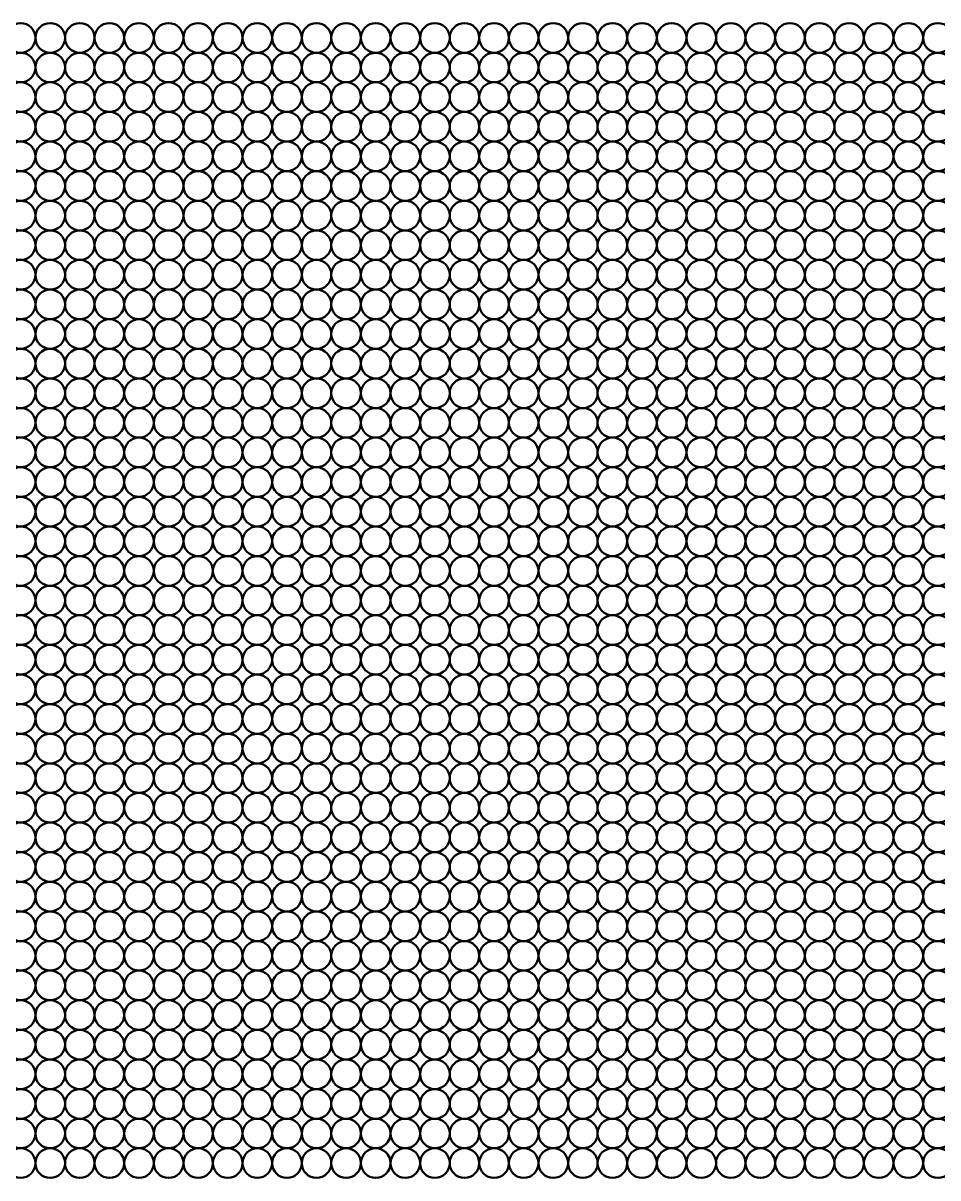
# Model space of a CAD drawing. Extents: x -11378 to 3982, y -2037 to 3878.
# Drawn here: x -11081.12 to -11044.02, y 1471.59 to 1518.39 of the extents above; entities that cross this region are included whole.
import ezdxf

# ---------------------------------------------------------------- set-up
doc = ezdxf.new("R2010")
doc.units = 0
doc.layers.add('粗实线', color=7, linetype='CONTINUOUS', lineweight=50)

msp = doc.modelspace()

# ---------------------------------------------------------------- linework, layer by layer
at = {"layer": '粗实线'}
for centre in [(-11081.221, 1517.79), (-11080.021, 1517.79), (-11078.821, 1517.79), (-11077.621, 1517.79), (-11076.421, 1517.79), (-11075.221, 1517.79), (-11074.021, 1517.79), (-11072.821, 1517.79), (-11071.621, 1517.79), (-11070.421, 1517.79), (-11069.221, 1517.79), (-11068.021, 1517.79), (-11066.821, 1517.79), (-11065.621, 1517.79), (-11064.421, 1517.79), (-11063.221, 1517.79), (-11062.021, 1517.79), (-11060.821, 1517.79), (-11059.621, 1517.79), (-11058.421, 1517.79), (-11057.221, 1517.79), (-11056.021, 1517.79), (-11054.821, 1517.79), (-11053.621, 1517.79), (-11052.421, 1517.79), (-11051.221, 1517.79), (-11050.021, 1517.79), (-11048.821, 1517.79), (-11047.621, 1517.79), (-11046.421, 1517.79), (-11045.221, 1517.79), (-11044.021, 1517.79), (-11081.221, 1516.59), (-11080.021, 1516.59), (-11078.821, 1516.59), (-11077.621, 1516.59), (-11076.421, 1516.59), (-11075.221, 1516.59), (-11074.021, 1516.59), (-11072.821, 1516.59), (-11071.621, 1516.59), (-11070.421, 1516.59), (-11069.221, 1516.59), (-11068.021, 1516.59), (-11066.821, 1516.59), (-11065.621, 1516.59), (-11064.421, 1516.59), (-11063.221, 1516.59), (-11062.021, 1516.59), (-11060.821, 1516.59), (-11059.621, 1516.59), (-11058.421, 1516.59), (-11057.221, 1516.59), (-11056.021, 1516.59), (-11054.821, 1516.59), (-11053.621, 1516.59), (-11052.421, 1516.59), (-11051.221, 1516.59), (-11050.021, 1516.59), (-11048.821, 1516.59), (-11047.621, 1516.59), (-11046.421, 1516.59), (-11045.221, 1516.59), (-11044.021, 1516.59), (-11081.221, 1515.39), (-11080.021, 1515.39), (-11078.821, 1515.39), (-11077.621, 1515.39), (-11076.421, 1515.39), (-11075.221, 1515.39), (-11074.021, 1515.39), (-11072.821, 1515.39), (-11071.621, 1515.39), (-11070.421, 1515.39), (-11069.221, 1515.39), (-11068.021, 1515.39), (-11066.821, 1515.39), (-11065.621, 1515.39), (-11064.421, 1515.39), (-11063.221, 1515.39), (-11062.021, 1515.39), (-11060.821, 1515.39), (-11059.621, 1515.39), (-11058.421, 1515.39), (-11057.221, 1515.39), (-11056.021, 1515.39), (-11054.821, 1515.39), (-11053.621, 1515.39), (-11052.421, 1515.39), (-11051.221, 1515.39), (-11050.021, 1515.39), (-11048.821, 1515.39), (-11047.621, 1515.39), (-11046.421, 1515.39), (-11045.221, 1515.39), (-11044.021, 1515.39), (-11081.221, 1514.19), (-11080.021, 1514.19), (-11078.821, 1514.19), (-11077.621, 1514.19), (-11076.421, 1514.19), (-11075.221, 1514.19), (-11074.021, 1514.19), (-11072.821, 1514.19), (-11071.621, 1514.19), (-11070.421, 1514.19), (-11069.221, 1514.19), (-11068.021, 1514.19), (-11066.821, 1514.19), (-11065.621, 1514.19), (-11064.421, 1514.19), (-11063.221, 1514.19), (-11062.021, 1514.19), (-11060.821, 1514.19), (-11059.621, 1514.19), (-11058.421, 1514.19), (-11057.221, 1514.19), (-11056.021, 1514.19), (-11054.821, 1514.19), (-11053.621, 1514.19), (-11052.421, 1514.19), (-11051.221, 1514.19), (-11050.021, 1514.19), (-11048.821, 1514.19), (-11047.621, 1514.19), (-11046.421, 1514.19), (-11045.221, 1514.19), (-11044.021, 1514.19), (-11081.221, 1512.99), (-11080.021, 1512.99), (-11078.821, 1512.99), (-11077.621, 1512.99), (-11076.421, 1512.99), (-11075.221, 1512.99), (-11074.021, 1512.99), (-11072.821, 1512.99), (-11071.621, 1512.99), (-11070.421, 1512.99), (-11069.221, 1512.99), (-11068.021, 1512.99), (-11066.821, 1512.99), (-11065.621, 1512.99), (-11064.421, 1512.99), (-11063.221, 1512.99), (-11062.021, 1512.99), (-11060.821, 1512.99), (-11059.621, 1512.99), (-11058.421, 1512.99), (-11057.221, 1512.99), (-11056.021, 1512.99), (-11054.821, 1512.99), (-11053.621, 1512.99), (-11052.421, 1512.99), (-11051.221, 1512.99), (-11050.021, 1512.99), (-11048.821, 1512.99), (-11047.621, 1512.99), (-11046.421, 1512.99), (-11045.221, 1512.99), (-11044.021, 1512.99), (-11081.221, 1511.79), (-11080.021, 1511.79), (-11078.821, 1511.79), (-11077.621, 1511.79), (-11076.421, 1511.79), (-11075.221, 1511.79), (-11074.021, 1511.79), (-11072.821, 1511.79), (-11071.621, 1511.79), (-11070.421, 1511.79), (-11069.221, 1511.79), (-11068.021, 1511.79), (-11066.821, 1511.79), (-11065.621, 1511.79), (-11064.421, 1511.79), (-11063.221, 1511.79), (-11062.021, 1511.79), (-11060.821, 1511.79), (-11059.621, 1511.79), (-11058.421, 1511.79), (-11057.221, 1511.79), (-11056.021, 1511.79), (-11054.821, 1511.79), (-11053.621, 1511.79), (-11052.421, 1511.79), (-11051.221, 1511.79), (-11050.021, 1511.79), (-11048.821, 1511.79), (-11047.621, 1511.79), (-11046.421, 1511.79), (-11045.221, 1511.79), (-11044.021, 1511.79), (-11081.221, 1510.59), (-11080.021, 1510.59), (-11078.821, 1510.59), (-11077.621, 1510.59), (-11076.421, 1510.59), (-11075.221, 1510.59), (-11074.021, 1510.59), (-11072.821, 1510.59), (-11071.621, 1510.59), (-11070.421, 1510.59), (-11069.221, 1510.59), (-11068.021, 1510.59), (-11066.821, 1510.59), (-11065.621, 1510.59), (-11064.421, 1510.59), (-11063.221, 1510.59), (-11062.021, 1510.59), (-11060.821, 1510.59), (-11059.621, 1510.59), (-11058.421, 1510.59), (-11057.221, 1510.59), (-11056.021, 1510.59), (-11054.821, 1510.59), (-11053.621, 1510.59), (-11052.421, 1510.59), (-11051.221, 1510.59), (-11050.021, 1510.59), (-11048.821, 1510.59), (-11047.621, 1510.59), (-11046.421, 1510.59), (-11045.221, 1510.59), (-11044.021, 1510.59), (-11081.221, 1509.39), (-11080.021, 1509.39), (-11078.821, 1509.39), (-11077.621, 1509.39), (-11076.421, 1509.39), (-11075.221, 1509.39), (-11074.021, 1509.39), (-11072.821, 1509.39), (-11071.621, 1509.39), (-11070.421, 1509.39), (-11069.221, 1509.39), (-11068.021, 1509.39), (-11066.821, 1509.39), (-11065.621, 1509.39), (-11064.421, 1509.39), (-11063.221, 1509.39), (-11062.021, 1509.39), (-11060.821, 1509.39), (-11059.621, 1509.39), (-11058.421, 1509.39), (-11057.221, 1509.39), (-11056.021, 1509.39), (-11054.821, 1509.39), (-11053.621, 1509.39), (-11052.421, 1509.39), (-11051.221, 1509.39), (-11050.021, 1509.39), (-11048.821, 1509.39), (-11047.621, 1509.39), (-11046.421, 1509.39), (-11045.221, 1509.39), (-11044.021, 1509.39), (-11081.221, 1508.19), (-11080.021, 1508.19), (-11078.821, 1508.19), (-11077.621, 1508.19), (-11076.421, 1508.19), (-11075.221, 1508.19), (-11074.021, 1508.19), (-11072.821, 1508.19), (-11071.621, 1508.19), (-11070.421, 1508.19), (-11069.221, 1508.19), (-11068.021, 1508.19), (-11066.821, 1508.19), (-11065.621, 1508.19), (-11064.421, 1508.19), (-11063.221, 1508.19), (-11062.021, 1508.19), (-11060.821, 1508.19), (-11059.621, 1508.19), (-11058.421, 1508.19), (-11057.221, 1508.19), (-11056.021, 1508.19), (-11054.821, 1508.19), (-11053.621, 1508.19), (-11052.421, 1508.19), (-11051.221, 1508.19), (-11050.021, 1508.19), (-11048.821, 1508.19), (-11047.621, 1508.19), (-11046.421, 1508.19), (-11045.221, 1508.19), (-11044.021, 1508.19), (-11081.221, 1506.99), (-11080.021, 1506.99), (-11078.821, 1506.99), (-11077.621, 1506.99), (-11076.421, 1506.99), (-11075.221, 1506.99), (-11074.021, 1506.99), (-11072.821, 1506.99), (-11071.621, 1506.99), (-11070.421, 1506.99), (-11069.221, 1506.99), (-11068.021, 1506.99), (-11066.821, 1506.99), (-11065.621, 1506.99), (-11064.421, 1506.99), (-11063.221, 1506.99), (-11062.021, 1506.99), (-11060.821, 1506.99), (-11059.621, 1506.99), (-11058.421, 1506.99), (-11057.221, 1506.99), (-11056.021, 1506.99), (-11054.821, 1506.99), (-11053.621, 1506.99), (-11052.421, 1506.99), (-11051.221, 1506.99), (-11050.021, 1506.99), (-11048.821, 1506.99), (-11047.621, 1506.99), (-11046.421, 1506.99), (-11045.221, 1506.99), (-11044.021, 1506.99), (-11081.221, 1505.79), (-11080.021, 1505.79), (-11078.821, 1505.79), (-11077.621, 1505.79), (-11076.421, 1505.79), (-11075.221, 1505.79), (-11074.021, 1505.79), (-11072.821, 1505.79), (-11071.621, 1505.79), (-11070.421, 1505.79), (-11069.221, 1505.79), (-11068.021, 1505.79), (-11066.821, 1505.79), (-11065.621, 1505.79), (-11064.421, 1505.79), (-11063.221, 1505.79), (-11062.021, 1505.79), (-11060.821, 1505.79), (-11059.621, 1505.79), (-11058.421, 1505.79), (-11057.221, 1505.79), (-11056.021, 1505.79), (-11054.821, 1505.79), (-11053.621, 1505.79), (-11052.421, 1505.79), (-11051.221, 1505.79), (-11050.021, 1505.79), (-11048.821, 1505.79), (-11047.621, 1505.79), (-11046.421, 1505.79), (-11045.221, 1505.79), (-11044.021, 1505.79), (-11081.221, 1504.59), (-11080.021, 1504.59), (-11078.821, 1504.59), (-11077.621, 1504.59), (-11076.421, 1504.59), (-11075.221, 1504.59), (-11074.021, 1504.59), (-11072.821, 1504.59), (-11071.621, 1504.59), (-11070.421, 1504.59), (-11069.221, 1504.59), (-11068.021, 1504.59), (-11066.821, 1504.59), (-11065.621, 1504.59), (-11064.421, 1504.59), (-11063.221, 1504.59), (-11062.021, 1504.59), (-11060.821, 1504.59), (-11059.621, 1504.59), (-11058.421, 1504.59), (-11057.221, 1504.59), (-11056.021, 1504.59), (-11054.821, 1504.59), (-11053.621, 1504.59), (-11052.421, 1504.59), (-11051.221, 1504.59), (-11050.021, 1504.59), (-11048.821, 1504.59), (-11047.621, 1504.59), (-11046.421, 1504.59), (-11045.221, 1504.59), (-11044.021, 1504.59), (-11081.221, 1503.39), (-11080.021, 1503.39), (-11078.821, 1503.39), (-11077.621, 1503.39), (-11076.421, 1503.39), (-11075.221, 1503.39), (-11074.021, 1503.39), (-11072.821, 1503.39), (-11071.621, 1503.39), (-11070.421, 1503.39), (-11069.221, 1503.39), (-11068.021, 1503.39), (-11066.821, 1503.39), (-11065.621, 1503.39), (-11064.421, 1503.39), (-11063.221, 1503.39), (-11062.021, 1503.39), (-11060.821, 1503.39), (-11059.621, 1503.39), (-11058.421, 1503.39), (-11057.221, 1503.39), (-11056.021, 1503.39), (-11054.821, 1503.39), (-11053.621, 1503.39), (-11052.421, 1503.39), (-11051.221, 1503.39), (-11050.021, 1503.39), (-11048.821, 1503.39), (-11047.621, 1503.39), (-11046.421, 1503.39), (-11045.221, 1503.39), (-11044.021, 1503.39), (-11081.221, 1502.19), (-11080.021, 1502.19), (-11078.821, 1502.19), (-11077.621, 1502.19), (-11076.421, 1502.19), (-11075.221, 1502.19), (-11074.021, 1502.19), (-11072.821, 1502.19), (-11071.621, 1502.19), (-11070.421, 1502.19), (-11069.221, 1502.19), (-11068.021, 1502.19), (-11066.821, 1502.19), (-11065.621, 1502.19), (-11064.421, 1502.19), (-11063.221, 1502.19), (-11062.021, 1502.19), (-11060.821, 1502.19), (-11059.621, 1502.19), (-11058.421, 1502.19), (-11057.221, 1502.19), (-11056.021, 1502.19), (-11054.821, 1502.19), (-11053.621, 1502.19), (-11052.421, 1502.19), (-11051.221, 1502.19), (-11050.021, 1502.19), (-11048.821, 1502.19), (-11047.621, 1502.19), (-11046.421, 1502.19), (-11045.221, 1502.19), (-11044.021, 1502.19), (-11081.221, 1500.99), (-11080.021, 1500.99), (-11078.821, 1500.99), (-11077.621, 1500.99), (-11076.421, 1500.99), (-11075.221, 1500.99), (-11074.021, 1500.99), (-11072.821, 1500.99), (-11071.621, 1500.99), (-11070.421, 1500.99), (-11069.221, 1500.99), (-11068.021, 1500.99), (-11066.821, 1500.99), (-11065.621, 1500.99), (-11064.421, 1500.99), (-11063.221, 1500.99), (-11062.021, 1500.99), (-11060.821, 1500.99), (-11059.621, 1500.99), (-11058.421, 1500.99), (-11057.221, 1500.99), (-11056.021, 1500.99), (-11054.821, 1500.99), (-11053.621, 1500.99), (-11052.421, 1500.99), (-11051.221, 1500.99), (-11050.021, 1500.99), (-11048.821, 1500.99), (-11047.621, 1500.99), (-11046.421, 1500.99), (-11045.221, 1500.99), (-11044.021, 1500.99), (-11081.221, 1499.79), (-11080.021, 1499.79), (-11078.821, 1499.79), (-11077.621, 1499.79), (-11076.421, 1499.79), (-11075.221, 1499.79), (-11074.021, 1499.79), (-11072.821, 1499.79), (-11071.621, 1499.79), (-11070.421, 1499.79), (-11069.221, 1499.79), (-11068.021, 1499.79), (-11066.821, 1499.79), (-11065.621, 1499.79), (-11064.421, 1499.79), (-11063.221, 1499.79), (-11062.021, 1499.79), (-11060.821, 1499.79), (-11059.621, 1499.79), (-11058.421, 1499.79), (-11057.221, 1499.79), (-11056.021, 1499.79), (-11054.821, 1499.79), (-11053.621, 1499.79), (-11052.421, 1499.79), (-11051.221, 1499.79), (-11050.021, 1499.79), (-11048.821, 1499.79), (-11047.621, 1499.79), (-11046.421, 1499.79), (-11045.221, 1499.79), (-11044.021, 1499.79), (-11081.221, 1498.59), (-11080.021, 1498.59), (-11078.821, 1498.59), (-11077.621, 1498.59), (-11076.421, 1498.59), (-11075.221, 1498.59), (-11074.021, 1498.59), (-11072.821, 1498.59), (-11071.621, 1498.59), (-11070.421, 1498.59), (-11069.221, 1498.59), (-11068.021, 1498.59), (-11066.821, 1498.59), (-11065.621, 1498.59), (-11064.421, 1498.59), (-11063.221, 1498.59), (-11062.021, 1498.59), (-11060.821, 1498.59), (-11059.621, 1498.59), (-11058.421, 1498.59), (-11057.221, 1498.59), (-11056.021, 1498.59), (-11054.821, 1498.59), (-11053.621, 1498.59), (-11052.421, 1498.59), (-11051.221, 1498.59), (-11050.021, 1498.59), (-11048.821, 1498.59), (-11047.621, 1498.59), (-11046.421, 1498.59), (-11045.221, 1498.59), (-11044.021, 1498.59), (-11081.221, 1497.39), (-11080.021, 1497.39), (-11078.821, 1497.39), (-11077.621, 1497.39), (-11076.421, 1497.39), (-11075.221, 1497.39), (-11074.021, 1497.39), (-11072.821, 1497.39), (-11071.621, 1497.39), (-11070.421, 1497.39), (-11069.221, 1497.39), (-11068.021, 1497.39), (-11066.821, 1497.39), (-11065.621, 1497.39), (-11064.421, 1497.39), (-11063.221, 1497.39), (-11062.021, 1497.39), (-11060.821, 1497.39), (-11059.621, 1497.39), (-11058.421, 1497.39), (-11057.221, 1497.39), (-11056.021, 1497.39), (-11054.821, 1497.39), (-11053.621, 1497.39), (-11052.421, 1497.39), (-11051.221, 1497.39), (-11050.021, 1497.39), (-11048.821, 1497.39), (-11047.621, 1497.39), (-11046.421, 1497.39), (-11045.221, 1497.39), (-11044.021, 1497.39), (-11081.221, 1496.19), (-11080.021, 1496.19), (-11078.821, 1496.19), (-11077.621, 1496.19), (-11076.421, 1496.19), (-11075.221, 1496.19), (-11074.021, 1496.19), (-11072.821, 1496.19), (-11071.621, 1496.19), (-11070.421, 1496.19), (-11069.221, 1496.19), (-11068.021, 1496.19), (-11066.821, 1496.19), (-11065.621, 1496.19), (-11064.421, 1496.19), (-11063.221, 1496.19), (-11062.021, 1496.19), (-11060.821, 1496.19), (-11059.621, 1496.19), (-11058.421, 1496.19), (-11057.221, 1496.19), (-11056.021, 1496.19), (-11054.821, 1496.19), (-11053.621, 1496.19), (-11052.421, 1496.19), (-11051.221, 1496.19), (-11050.021, 1496.19), (-11048.821, 1496.19), (-11047.621, 1496.19), (-11046.421, 1496.19), (-11045.221, 1496.19), (-11044.021, 1496.19), (-11081.221, 1494.99), (-11080.021, 1494.99), (-11078.821, 1494.99), (-11077.621, 1494.99), (-11076.421, 1494.99), (-11075.221, 1494.99), (-11074.021, 1494.99), (-11072.821, 1494.99), (-11071.621, 1494.99), (-11070.421, 1494.99), (-11069.221, 1494.99), (-11068.021, 1494.99), (-11066.821, 1494.99), (-11065.621, 1494.99), (-11064.421, 1494.99), (-11063.221, 1494.99), (-11062.021, 1494.99), (-11060.821, 1494.99), (-11059.621, 1494.99), (-11058.421, 1494.99), (-11057.221, 1494.99), (-11056.021, 1494.99), (-11054.821, 1494.99), (-11053.621, 1494.99), (-11052.421, 1494.99), (-11051.221, 1494.99), (-11050.021, 1494.99), (-11048.821, 1494.99), (-11047.621, 1494.99), (-11046.421, 1494.99), (-11045.221, 1494.99), (-11044.021, 1494.99), (-11081.221, 1493.79), (-11080.021, 1493.79), (-11078.821, 1493.79), (-11077.621, 1493.79), (-11076.421, 1493.79), (-11075.221, 1493.79), (-11074.021, 1493.79), (-11072.821, 1493.79), (-11071.621, 1493.79), (-11070.421, 1493.79), (-11069.221, 1493.79), (-11068.021, 1493.79), (-11066.821, 1493.79), (-11065.621, 1493.79), (-11064.421, 1493.79), (-11063.221, 1493.79), (-11062.021, 1493.79), (-11060.821, 1493.79), (-11059.621, 1493.79), (-11058.421, 1493.79), (-11057.221, 1493.79), (-11056.021, 1493.79), (-11054.821, 1493.79), (-11053.621, 1493.79), (-11052.421, 1493.79), (-11051.221, 1493.79), (-11050.021, 1493.79), (-11048.821, 1493.79), (-11047.621, 1493.79), (-11046.421, 1493.79), (-11045.221, 1493.79), (-11044.021, 1493.79), (-11081.221, 1492.59), (-11080.021, 1492.59), (-11078.821, 1492.59), (-11077.621, 1492.59), (-11076.421, 1492.59), (-11075.221, 1492.59), (-11074.021, 1492.59), (-11072.821, 1492.59), (-11071.621, 1492.59), (-11070.421, 1492.59), (-11069.221, 1492.59), (-11068.021, 1492.59), (-11066.821, 1492.59), (-11065.621, 1492.59), (-11064.421, 1492.59), (-11063.221, 1492.59), (-11062.021, 1492.59), (-11060.821, 1492.59), (-11059.621, 1492.59), (-11058.421, 1492.59), (-11057.221, 1492.59), (-11056.021, 1492.59), (-11054.821, 1492.59), (-11053.621, 1492.59), (-11052.421, 1492.59), (-11051.221, 1492.59), (-11050.021, 1492.59), (-11048.821, 1492.59), (-11047.621, 1492.59), (-11046.421, 1492.59), (-11045.221, 1492.59), (-11044.021, 1492.59), (-11081.221, 1491.39), (-11080.021, 1491.39), (-11078.821, 1491.39), (-11077.621, 1491.39), (-11076.421, 1491.39), (-11075.221, 1491.39), (-11074.021, 1491.39), (-11072.821, 1491.39), (-11071.621, 1491.39), (-11070.421, 1491.39), (-11069.221, 1491.39), (-11068.021, 1491.39), (-11066.821, 1491.39), (-11065.621, 1491.39), (-11064.421, 1491.39), (-11063.221, 1491.39), (-11062.021, 1491.39), (-11060.821, 1491.39), (-11059.621, 1491.39), (-11058.421, 1491.39), (-11057.221, 1491.39), (-11056.021, 1491.39), (-11054.821, 1491.39), (-11053.621, 1491.39), (-11052.421, 1491.39), (-11051.221, 1491.39), (-11050.021, 1491.39), (-11048.821, 1491.39), (-11047.621, 1491.39), (-11046.421, 1491.39), (-11045.221, 1491.39), (-11044.021, 1491.39), (-11081.221, 1490.19), (-11080.021, 1490.19), (-11078.821, 1490.19), (-11077.621, 1490.19), (-11076.421, 1490.19), (-11075.221, 1490.19), (-11074.021, 1490.19), (-11072.821, 1490.19), (-11071.621, 1490.19), (-11070.421, 1490.19), (-11069.221, 1490.19), (-11068.021, 1490.19), (-11066.821, 1490.19), (-11065.621, 1490.19), (-11064.421, 1490.19), (-11063.221, 1490.19), (-11062.021, 1490.19), (-11060.821, 1490.19), (-11059.621, 1490.19), (-11058.421, 1490.19), (-11057.221, 1490.19), (-11056.021, 1490.19), (-11054.821, 1490.19), (-11053.621, 1490.19), (-11052.421, 1490.19), (-11051.221, 1490.19), (-11050.021, 1490.19), (-11048.821, 1490.19), (-11047.621, 1490.19), (-11046.421, 1490.19), (-11045.221, 1490.19), (-11044.021, 1490.19), (-11081.221, 1488.99), (-11080.021, 1488.99), (-11078.821, 1488.99), (-11077.621, 1488.99), (-11076.421, 1488.99), (-11075.221, 1488.99), (-11074.021, 1488.99), (-11072.821, 1488.99), (-11071.621, 1488.99), (-11070.421, 1488.99), (-11069.221, 1488.99), (-11068.021, 1488.99), (-11066.821, 1488.99), (-11065.621, 1488.99), (-11064.421, 1488.99), (-11063.221, 1488.99), (-11062.021, 1488.99), (-11060.821, 1488.99), (-11059.621, 1488.99), (-11058.421, 1488.99), (-11057.221, 1488.99), (-11056.021, 1488.99), (-11054.821, 1488.99), (-11053.621, 1488.99), (-11052.421, 1488.99), (-11051.221, 1488.99), (-11050.021, 1488.99), (-11048.821, 1488.99), (-11047.621, 1488.99), (-11046.421, 1488.99), (-11045.221, 1488.99), (-11044.021, 1488.99), (-11081.221, 1487.79), (-11080.021, 1487.79), (-11078.821, 1487.79), (-11077.621, 1487.79), (-11076.421, 1487.79), (-11075.221, 1487.79), (-11074.021, 1487.79), (-11072.821, 1487.79), (-11071.621, 1487.79), (-11070.421, 1487.79), (-11069.221, 1487.79), (-11068.021, 1487.79), (-11066.821, 1487.79), (-11065.621, 1487.79), (-11064.421, 1487.79), (-11063.221, 1487.79), (-11062.021, 1487.79), (-11060.821, 1487.79), (-11059.621, 1487.79), (-11058.421, 1487.79), (-11057.221, 1487.79), (-11056.021, 1487.79), (-11054.821, 1487.79), (-11053.621, 1487.79), (-11052.421, 1487.79), (-11051.221, 1487.79), (-11050.021, 1487.79), (-11048.821, 1487.79), (-11047.621, 1487.79), (-11046.421, 1487.79), (-11045.221, 1487.79), (-11044.021, 1487.79), (-11081.221, 1486.59), (-11080.021, 1486.59), (-11078.821, 1486.59), (-11077.621, 1486.59), (-11076.421, 1486.59), (-11075.221, 1486.59), (-11074.021, 1486.59), (-11072.821, 1486.59), (-11071.621, 1486.59), (-11070.421, 1486.59), (-11069.221, 1486.59), (-11068.021, 1486.59), (-11066.821, 1486.59), (-11065.621, 1486.59), (-11064.421, 1486.59), (-11063.221, 1486.59), (-11062.021, 1486.59), (-11060.821, 1486.59), (-11059.621, 1486.59), (-11058.421, 1486.59), (-11057.221, 1486.59), (-11056.021, 1486.59), (-11054.821, 1486.59), (-11053.621, 1486.59), (-11052.421, 1486.59), (-11051.221, 1486.59), (-11050.021, 1486.59), (-11048.821, 1486.59), (-11047.621, 1486.59), (-11046.421, 1486.59), (-11045.221, 1486.59), (-11044.021, 1486.59), (-11081.221, 1485.39), (-11080.021, 1485.39), (-11078.821, 1485.39), (-11077.621, 1485.39), (-11076.421, 1485.39), (-11075.221, 1485.39), (-11074.021, 1485.39), (-11072.821, 1485.39), (-11071.621, 1485.39), (-11070.421, 1485.39), (-11069.221, 1485.39), (-11068.021, 1485.39), (-11066.821, 1485.39), (-11065.621, 1485.39), (-11064.421, 1485.39), (-11063.221, 1485.39), (-11062.021, 1485.39), (-11060.821, 1485.39), (-11059.621, 1485.39), (-11058.421, 1485.39), (-11057.221, 1485.39), (-11056.021, 1485.39), (-11054.821, 1485.39), (-11053.621, 1485.39), (-11052.421, 1485.39), (-11051.221, 1485.39), (-11050.021, 1485.39), (-11048.821, 1485.39), (-11047.621, 1485.39), (-11046.421, 1485.39), (-11045.221, 1485.39), (-11044.021, 1485.39), (-11081.221, 1484.19), (-11080.021, 1484.19), (-11078.821, 1484.19), (-11077.621, 1484.19), (-11076.421, 1484.19), (-11075.221, 1484.19), (-11074.021, 1484.19), (-11072.821, 1484.19), (-11071.621, 1484.19), (-11070.421, 1484.19), (-11069.221, 1484.19), (-11068.021, 1484.19), (-11066.821, 1484.19), (-11065.621, 1484.19), (-11064.421, 1484.19), (-11063.221, 1484.19), (-11062.021, 1484.19), (-11060.821, 1484.19), (-11059.621, 1484.19), (-11058.421, 1484.19), (-11057.221, 1484.19), (-11056.021, 1484.19), (-11054.821, 1484.19), (-11053.621, 1484.19), (-11052.421, 1484.19), (-11051.221, 1484.19), (-11050.021, 1484.19), (-11048.821, 1484.19), (-11047.621, 1484.19), (-11046.421, 1484.19), (-11045.221, 1484.19), (-11044.021, 1484.19), (-11081.221, 1482.99), (-11080.021, 1482.99), (-11078.821, 1482.99), (-11077.621, 1482.99), (-11076.421, 1482.99), (-11075.221, 1482.99), (-11074.021, 1482.99), (-11072.821, 1482.99), (-11071.621, 1482.99), (-11070.421, 1482.99), (-11069.221, 1482.99), (-11068.021, 1482.99), (-11066.821, 1482.99), (-11065.621, 1482.99), (-11064.421, 1482.99), (-11063.221, 1482.99), (-11062.021, 1482.99), (-11060.821, 1482.99), (-11059.621, 1482.99), (-11058.421, 1482.99), (-11057.221, 1482.99), (-11056.021, 1482.99), (-11054.821, 1482.99), (-11053.621, 1482.99), (-11052.421, 1482.99), (-11051.221, 1482.99), (-11050.021, 1482.99), (-11048.821, 1482.99), (-11047.621, 1482.99), (-11046.421, 1482.99), (-11045.221, 1482.99), (-11044.021, 1482.99), (-11081.221, 1481.79), (-11080.021, 1481.79), (-11078.821, 1481.79), (-11077.621, 1481.79), (-11076.421, 1481.79), (-11075.221, 1481.79), (-11074.021, 1481.79), (-11072.821, 1481.79), (-11071.621, 1481.79), (-11070.421, 1481.79), (-11069.221, 1481.79), (-11068.021, 1481.79), (-11066.821, 1481.79), (-11065.621, 1481.79), (-11064.421, 1481.79), (-11063.221, 1481.79), (-11062.021, 1481.79), (-11060.821, 1481.79), (-11059.621, 1481.79), (-11058.421, 1481.79), (-11057.221, 1481.79), (-11056.021, 1481.79), (-11054.821, 1481.79), (-11053.621, 1481.79), (-11052.421, 1481.79), (-11051.221, 1481.79), (-11050.021, 1481.79), (-11048.821, 1481.79), (-11047.621, 1481.79), (-11046.421, 1481.79), (-11045.221, 1481.79), (-11044.021, 1481.79), (-11081.221, 1480.59), (-11080.021, 1480.59), (-11078.821, 1480.59), (-11077.621, 1480.59), (-11076.421, 1480.59), (-11075.221, 1480.59), (-11074.021, 1480.59), (-11072.821, 1480.59), (-11071.621, 1480.59), (-11070.421, 1480.59), (-11069.221, 1480.59), (-11068.021, 1480.59), (-11066.821, 1480.59), (-11065.621, 1480.59), (-11064.421, 1480.59), (-11063.221, 1480.59), (-11062.021, 1480.59), (-11060.821, 1480.59), (-11059.621, 1480.59), (-11058.421, 1480.59), (-11057.221, 1480.59), (-11056.021, 1480.59), (-11054.821, 1480.59), (-11053.621, 1480.59), (-11052.421, 1480.59), (-11051.221, 1480.59), (-11050.021, 1480.59), (-11048.821, 1480.59), (-11047.621, 1480.59), (-11046.421, 1480.59), (-11045.221, 1480.59), (-11044.021, 1480.59), (-11081.221, 1479.39), (-11080.021, 1479.39), (-11078.821, 1479.39), (-11077.621, 1479.39), (-11076.421, 1479.39), (-11075.221, 1479.39), (-11074.021, 1479.39), (-11072.821, 1479.39), (-11071.621, 1479.39), (-11070.421, 1479.39), (-11069.221, 1479.39), (-11068.021, 1479.39), (-11066.821, 1479.39), (-11065.621, 1479.39), (-11064.421, 1479.39), (-11063.221, 1479.39), (-11062.021, 1479.39), (-11060.821, 1479.39), (-11059.621, 1479.39), (-11058.421, 1479.39), (-11057.221, 1479.39), (-11056.021, 1479.39), (-11054.821, 1479.39), (-11053.621, 1479.39), (-11052.421, 1479.39), (-11051.221, 1479.39), (-11050.021, 1479.39), (-11048.821, 1479.39), (-11047.621, 1479.39), (-11046.421, 1479.39), (-11045.221, 1479.39), (-11044.021, 1479.39), (-11081.221, 1478.19), (-11080.021, 1478.19), (-11078.821, 1478.19), (-11077.621, 1478.19), (-11076.421, 1478.19), (-11075.221, 1478.19), (-11074.021, 1478.19), (-11072.821, 1478.19), (-11071.621, 1478.19), (-11070.421, 1478.19), (-11069.221, 1478.19), (-11068.021, 1478.19), (-11066.821, 1478.19), (-11065.621, 1478.19), (-11064.421, 1478.19), (-11063.221, 1478.19), (-11062.021, 1478.19), (-11060.821, 1478.19), (-11059.621, 1478.19), (-11058.421, 1478.19), (-11057.221, 1478.19), (-11056.021, 1478.19), (-11054.821, 1478.19), (-11053.621, 1478.19), (-11052.421, 1478.19), (-11051.221, 1478.19), (-11050.021, 1478.19), (-11048.821, 1478.19), (-11047.621, 1478.19), (-11046.421, 1478.19), (-11045.221, 1478.19), (-11044.021, 1478.19), (-11081.221, 1476.99), (-11080.021, 1476.99), (-11078.821, 1476.99), (-11077.621, 1476.99), (-11076.421, 1476.99), (-11075.221, 1476.99), (-11074.021, 1476.99), (-11072.821, 1476.99), (-11071.621, 1476.99), (-11070.421, 1476.99), (-11069.221, 1476.99), (-11068.021, 1476.99), (-11066.821, 1476.99), (-11065.621, 1476.99), (-11064.421, 1476.99), (-11063.221, 1476.99), (-11062.021, 1476.99), (-11060.821, 1476.99), (-11059.621, 1476.99), (-11058.421, 1476.99), (-11057.221, 1476.99), (-11056.021, 1476.99), (-11054.821, 1476.99), (-11053.621, 1476.99), (-11052.421, 1476.99), (-11051.221, 1476.99), (-11050.021, 1476.99), (-11048.821, 1476.99), (-11047.621, 1476.99), (-11046.421, 1476.99), (-11045.221, 1476.99), (-11044.021, 1476.99), (-11081.221, 1475.79), (-11080.021, 1475.79), (-11078.821, 1475.79), (-11077.621, 1475.79), (-11076.421, 1475.79), (-11075.221, 1475.79), (-11074.021, 1475.79), (-11072.821, 1475.79), (-11071.621, 1475.79), (-11070.421, 1475.79), (-11069.221, 1475.79), (-11068.021, 1475.79), (-11066.821, 1475.79), (-11065.621, 1475.79), (-11064.421, 1475.79), (-11063.221, 1475.79), (-11062.021, 1475.79), (-11060.821, 1475.79), (-11059.621, 1475.79), (-11058.421, 1475.79), (-11057.221, 1475.79), (-11056.021, 1475.79), (-11054.821, 1475.79), (-11053.621, 1475.79), (-11052.421, 1475.79), (-11051.221, 1475.79), (-11050.021, 1475.79), (-11048.821, 1475.79), (-11047.621, 1475.79), (-11046.421, 1475.79), (-11045.221, 1475.79), (-11044.021, 1475.79), (-11081.221, 1474.59), (-11080.021, 1474.59), (-11078.821, 1474.59), (-11077.621, 1474.59), (-11076.421, 1474.59), (-11075.221, 1474.59), (-11074.021, 1474.59), (-11072.821, 1474.59), (-11071.621, 1474.59), (-11070.421, 1474.59), (-11069.221, 1474.59), (-11068.021, 1474.59), (-11066.821, 1474.59), (-11065.621, 1474.59), (-11064.421, 1474.59), (-11063.221, 1474.59), (-11062.021, 1474.59), (-11060.821, 1474.59), (-11059.621, 1474.59), (-11058.421, 1474.59), (-11057.221, 1474.59), (-11056.021, 1474.59), (-11054.821, 1474.59), (-11053.621, 1474.59), (-11052.421, 1474.59), (-11051.221, 1474.59), (-11050.021, 1474.59), (-11048.821, 1474.59), (-11047.621, 1474.59), (-11046.421, 1474.59), (-11045.221, 1474.59), (-11044.021, 1474.59), (-11081.221, 1473.39), (-11080.021, 1473.39), (-11078.821, 1473.39), (-11077.621, 1473.39), (-11076.421, 1473.39), (-11075.221, 1473.39), (-11074.021, 1473.39), (-11072.821, 1473.39), (-11071.621, 1473.39), (-11070.421, 1473.39), (-11069.221, 1473.39), (-11068.021, 1473.39), (-11066.821, 1473.39), (-11065.621, 1473.39), (-11064.421, 1473.39), (-11063.221, 1473.39), (-11062.021, 1473.39), (-11060.821, 1473.39), (-11059.621, 1473.39), (-11058.421, 1473.39), (-11057.221, 1473.39), (-11056.021, 1473.39), (-11054.821, 1473.39), (-11053.621, 1473.39), (-11052.421, 1473.39), (-11051.221, 1473.39), (-11050.021, 1473.39), (-11048.821, 1473.39), (-11047.621, 1473.39), (-11046.421, 1473.39), (-11045.221, 1473.39), (-11044.021, 1473.39), (-11081.221, 1472.19), (-11080.021, 1472.19), (-11078.821, 1472.19), (-11077.621, 1472.19), (-11076.421, 1472.19), (-11075.221, 1472.19), (-11074.021, 1472.19), (-11072.821, 1472.19), (-11071.621, 1472.19), (-11070.421, 1472.19), (-11069.221, 1472.19), (-11068.021, 1472.19), (-11066.821, 1472.19), (-11065.621, 1472.19), (-11064.421, 1472.19), (-11063.221, 1472.19), (-11062.021, 1472.19), (-11060.821, 1472.19), (-11059.621, 1472.19), (-11058.421, 1472.19), (-11057.221, 1472.19), (-11056.021, 1472.19), (-11054.821, 1472.19), (-11053.621, 1472.19), (-11052.421, 1472.19), (-11051.221, 1472.19), (-11050.021, 1472.19), (-11048.821, 1472.19), (-11047.621, 1472.19), (-11046.421, 1472.19), (-11045.221, 1472.19), (-11044.021, 1472.19)]:
    msp.add_circle(centre, 0.6, dxfattribs=at)

doc.saveas('drawing.dxf')
